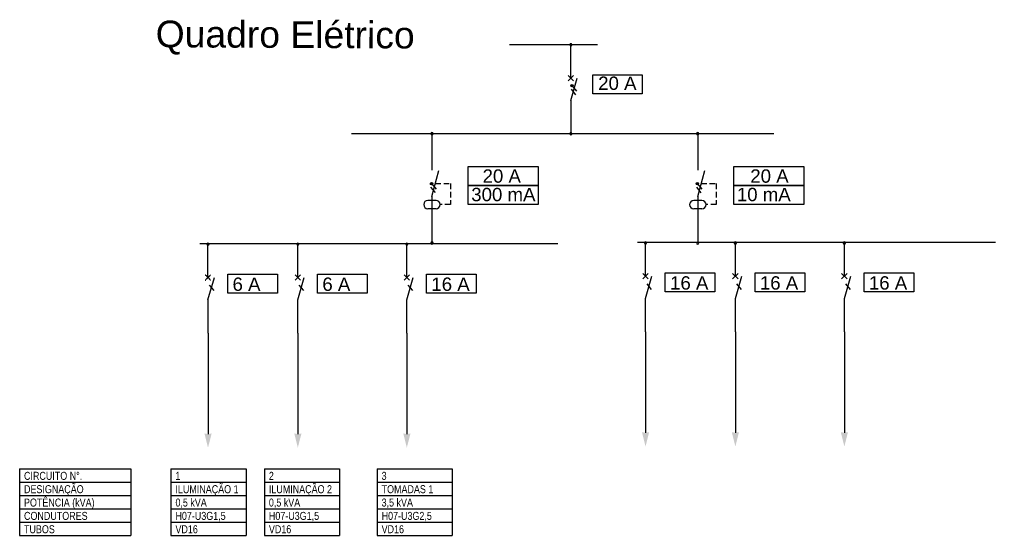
# Model space of a CAD drawing. Header units: millimetres. Extents: x -178823 to 175654, y -172236 to 8261111.
# Drawn here: x 50454 to 58328, y 14456 to 18616 of the extents above; entities that cross this region are included whole.
import ezdxf

# ---------------------------------------------------------------- set-up
doc = ezdxf.new("R2010")
doc.units = ezdxf.units.MM
doc.linetypes.add('HIDDEN', pattern=[0.375, 0.25, -0.125])
doc.linetypes.add('HIDDEN2', pattern=[0.1875, 0.125, -0.0625])
for name, color, linetype in [('ET_Circuito', 2, 'Continuous'), ('ET_Texto', 1, 'Continuous'), ('TXT', 3, 'Continuous')]:
    doc.layers.add(name, color=color, linetype=linetype)
doc.styles.add('Geral', font='arial.ttf', dxfattribs={"width": 0.8, "height": 200})
doc.styles.add('stile1', font='arial.ttf', dxfattribs={"height": 0.6})

# ---------------------------------------------------------------- blocks, each defined once
blk = doc.blocks.new('Disjuntor_Mono')
at = {"layer": 'ET_Circuito'}
h = blk.add_hatch(color=256, dxfattribs=at)
h.dxf.hatch_style = 1
h.paths.add_polyline_path([(-0.025, 0.75, 0.965693), (0.025, 0.75, 1.00061)])
h.paths.add_polyline_path([(0.025, -1.249, 0.999391), (-0.025, -1.249, 1.035526)])
h = blk.add_hatch(color=3, dxfattribs=at)
edge = h.paths.add_edge_path()
edge.add_arc((0.026, -0.17), 0.028, 0, 360)
at = {"layer": 'ET_Circuito', "color": 2}
for p, q in [((0, 0), (0, 0.75)), ((0, -0.5), (0.144, 0)), ((0, -0.499), (0, -1.249))]:
    blk.add_line(p, q, dxfattribs=at)
at = {"layer": 'ET_Circuito', "color": 2, "linetype": 'HIDDEN'}
for p, q in [((-0.061, -0.061), (0.061, 0.061)), ((-0.061, 0.061), (0.061, -0.061))]:
    blk.add_line(p, q, dxfattribs=at)
at = {"layer": 'ET_Circuito', "color": 3}
for p, q in [((0.026, -0.17), (0.128, -0.294)), ((0.003, -0.248), (0.106, -0.372))]:
    blk.add_line(p, q, dxfattribs=at)
at = {"layer": 'ET_Circuito'}
blk.add_lwpolyline([(0.491, 0.074), (1.606, 0.074), (1.606, -0.353), (0.491, -0.353)], close=True, dxfattribs=at)
at = {"layer": 'ET_Circuito', "color": 3}
blk.add_circle((0.026, -0.17), 0.028, dxfattribs=at)
at = {"layer": 'ET_Circuito'}
for centre, radius, start, end in [((0, 0.75), 0.025, 0, 180), ((0, 0.75), 0.025, 0, 180), ((0, 0.75), 0.0251, 180, 0), ((0, -1.249), 0.025, 0, 180), ((0, -1.249), 0.0251, 180, 0), ((0, -1.249), 0.0251, 180, 0)]:
    blk.add_arc(centre, radius, start, end, dxfattribs=at)
blk = doc.blocks.new('interruptor diferencial monofásico')
at = {"layer": 'ET_Circuito'}
h = blk.add_hatch(color=256, dxfattribs=at)
h.dxf.hatch_style = 1
h.paths.add_polyline_path([(-0.44, 1.12, 0.965693), (-0.39, 1.12, 1.00061)])
h.paths.add_polyline_path([(-0.39, -1.34, 0.999391), (-0.44, -1.34, 1.035526)])
h = blk.add_hatch(color=3, dxfattribs=at)
edge = h.paths.add_edge_path()
edge.add_arc((-0.424, -0.005), 0.028, 0, 360)
for p, q in [((-0.415, 1.12), (-0.415, 0.297)), ((-0.415, -0.291), (-0.415, -1.34))]:
    blk.add_line(p, q, dxfattribs=at)
at = {"layer": 'ET_Circuito', "linetype": 'Continuous'}
blk.add_line((-0.415, -0.291), (-0.258, 0.293), dxfattribs=at)
at = {"layer": 'ET_Circuito', "color": 3, "linetype": 'HIDDEN2'}
for p, q in [((-0.337, 0), (0, 0)), ((0, 0), (0, -0.475)), ((0, -0.475), (-0.229, -0.475))]:
    blk.add_line(p, q, dxfattribs=at)
at = {"layer": 'ET_Circuito', "color": 3}
for p, q in [((-0.446, -0.083), (-0.343, -0.207)), ((-0.424, -0.005), (-0.321, -0.129)), ((-0.323, -0.382), (-0.507, -0.382)), ((-0.323, -0.569), (-0.507, -0.569))]:
    blk.add_line(p, q, dxfattribs=at)
at = {"layer": 'ET_Circuito'}
for points in [[(0.399, 0.383), (1.971, 0.383), (1.971, -0.044), (0.399, -0.044)], [(0.399, -0.044), (1.971, -0.044), (1.971, -0.47), (0.399, -0.47)]]:
    blk.add_lwpolyline(points, close=True, dxfattribs=at)
at = {"layer": 'ET_Circuito', "color": 3}
blk.add_circle((-0.424, -0.005), 0.028, dxfattribs=at)
at = {"layer": 'ET_Circuito'}
for centre, radius, start, end in [((-0.415, 1.12), 0.025, 0, 180), ((-0.415, 1.12), 0.025, 0, 180), ((-0.415, 1.12), 0.0251, 180, 0), ((-0.415, -1.34), 0.025, 0, 180), ((-0.415, -1.34), 0.025, 0, 180), ((-0.415, -1.34), 0.0251, 180, 0)]:
    blk.add_arc(centre, radius, start, end, dxfattribs=at)
at = {"layer": 'ET_Circuito', "color": 3}
for centre, start, end in [((-0.507, -0.475), 90, 270), ((-0.323, -0.475), 270, 90)]:
    blk.add_arc(centre, 0.0933, start, end, dxfattribs=at)
blk = doc.blocks.new('Saída de Circuito')
at = {"layer": 'ET_Circuito', "color": 3}
for points in [[(0, -0.305), (-0.081, 0.015), (0, 0)], [(0, -0.305), (0.081, 0.015), (0, 0)]]:
    blk.add_solid(points, dxfattribs=at)
blk = doc.blocks.new('Disjunto 1F')
at = {"layer": 'ET_Circuito'}
h = blk.add_hatch(color=256, dxfattribs=at)
h.dxf.hatch_style = 1
h.paths.add_polyline_path([(-0.025, 0.375, 0.965693), (0.025, 0.375, 1.00061)])
at = {"layer": 'ET_Circuito', "color": 2}
for p, q in [((0, -0.375), (0, 0.375)), ((0, -0.875), (0.144, -0.375)), ((0.001, -1.622), (0.001, -0.872))]:
    blk.add_line(p, q, dxfattribs=at)
at = {"layer": 'ET_Circuito', "color": 2, "linetype": 'HIDDEN'}
for p, q in [((-0.061, -0.436), (0.061, -0.314)), ((-0.061, -0.314), (0.061, -0.436))]:
    blk.add_line(p, q, dxfattribs=at)
at = {"layer": 'ET_Circuito', "color": 3}
blk.add_line((0.026, -0.545), (0.128, -0.669), dxfattribs=at)
at = {"layer": 'ET_Circuito'}
blk.add_lwpolyline([(0.445, -0.3), (1.56, -0.3), (1.56, -0.726), (0.445, -0.726)], close=True, dxfattribs=at)
for radius, start, end in [(0.025, 0, 180), (0.025, 0, 180), (0.0251, 180, 0)]:
    blk.add_arc((0, 0.375), radius, start, end, dxfattribs=at)

msp = doc.modelspace()

# ---------------------------------------------------------------- hatches: boundary and pattern name
at = {"layer": 'ET_Circuito'}
h = msp.add_hatch(color=256, dxfattribs=at)
h.dxf.hatch_style = 1
h.paths.add_polyline_path([(51965.469, 16804.309, 0.96569319), (51983.438, 16804.309, 1.00060976)])

# ---------------------------------------------------------------- linework, layer by layer
at = {"color": 215, "true_color": 0xa953a0}
for p, q in [((54407.222, 18413.408), (55117.172, 18413.408)), ((56540.321, 17693.44), (53131.793, 17693.44)), ((54797.849, 16807.984), (51908.841, 16807.984)), ((58327.729, 16818.308), (55438.72, 16818.308))]:
    msp.add_line(p, q, dxfattribs=at)
for p, q in [((51974.69, 16087.758), (51974.69, 15272.858)), ((52699.301, 16087.758), (52699.301, 15272.858)), ((53578.799, 16087.758), (53578.799, 15272.858)), ((55504.569, 16098.082), (55504.569, 15283.182)), ((56229.18, 16098.082), (56229.18, 15283.182)), ((57108.679, 16098.082), (57108.679, 15283.182)), ((50453.86, 14993.84), (50453.86, 14455.626)), ((51350.884, 14993.84), (51350.884, 14455.626)), ((50453.86, 14455.626), (51350.884, 14455.626)), ((51675.665, 14455.626), (52282.07, 14455.626)), ((52429.525, 14455.626), (53035.93, 14455.626)), ((53339.102, 14455.626), (53945.507, 14455.626))]:
    msp.add_line(p, q)
at = {"layer": 'ET_Circuito', "color": 2}
for p, q in [((51974.437, 16535.202), (51974.437, 16804.309)), ((51974.437, 16355.797), (52026.001, 16535.202)), ((51974.69, 16087.758), (51974.69, 16356.865))]:
    msp.add_line(p, q, dxfattribs=at)
at = {"layer": 'ET_Circuito', "color": 2, "linetype": 'HIDDEN'}
for p, q in [((51952.592, 16513.351), (51996.283, 16557.053)), ((51952.592, 16557.053), (51996.283, 16513.351))]:
    msp.add_line(p, q, dxfattribs=at)
at = {"layer": 'ET_Circuito', "color": 3}
msp.add_line((51983.602, 16474.139), (52020.482, 16429.545), dxfattribs=at)
at = {"layer": 'ET_Circuito'}
msp.add_lwpolyline([(52134.133, 16562.143), (52534.223, 16562.143), (52534.223, 16409.114), (52134.133, 16409.114)], close=True, dxfattribs=at)
for radius, start, end in [(8.99, 180, 0), (8.979, 0, 180), (8.979, 0, 180)]:
    msp.add_arc((51974.448, 16804.309), radius, start, end, dxfattribs=at)
at = {"layer": 'ET_Texto', "color": 7, "true_color": 0xffffff}
for p, q in [((50453.86, 14993.84), (51350.884, 14993.84)), ((51675.665, 14993.84), (51675.665, 14455.626)), ((51675.665, 14993.84), (52282.07, 14993.84)), ((52282.07, 14993.84), (52282.07, 14455.626)), ((52429.525, 14993.84), (52429.525, 14455.626)), ((52429.525, 14993.84), (53035.93, 14993.84)), ((53035.93, 14993.84), (53035.93, 14455.626)), ((53339.102, 14993.84), (53339.102, 14455.626)), ((53339.102, 14993.84), (53945.507, 14993.84)), ((53945.507, 14993.84), (53945.507, 14455.626)), ((50453.86, 14886.196), (51350.884, 14886.196)), ((51675.665, 14886.196), (52282.07, 14886.196)), ((52429.525, 14886.196), (53035.93, 14886.196)), ((53339.102, 14886.196), (53945.507, 14886.196)), ((50453.86, 14778.552), (51350.884, 14778.552)), ((51675.665, 14778.552), (52282.07, 14778.552)), ((52429.525, 14778.552), (53035.93, 14778.552)), ((53339.102, 14778.552), (53945.507, 14778.552)), ((50453.86, 14670.908), (51350.884, 14670.908)), ((51675.665, 14670.908), (52282.07, 14670.908)), ((52429.525, 14670.908), (53035.93, 14670.908)), ((53339.102, 14670.908), (53945.507, 14670.908)), ((50453.86, 14563.264), (51350.884, 14563.264)), ((51675.665, 14563.264), (52282.07, 14563.264)), ((52429.525, 14563.264), (53035.93, 14563.264)), ((53339.102, 14563.264), (53945.507, 14563.264))]:
    msp.add_line(p, q, dxfattribs=at)

# ---------------------------------------------------------------- block references
at = {"xscale": 358.8095647499391, "yscale": 358.8095647499391, "zscale": 358.8095647499391}
for name, p in [('Disjuntor_Mono', (54902.117, 18142.837)), ('interruptor diferencial monofásico', (53930.184, 17293.99)), ('interruptor diferencial monofásico', (56074.823, 17293.493)), ('Disjunto 1F', (52699.048, 16669.756)), ('Disjunto 1F', (53578.546, 16669.756)), ('Disjunto 1F', (55504.317, 16680.08)), ('Disjunto 1F', (56228.927, 16680.08)), ('Disjunto 1F', (57108.426, 16680.08)), ('Saída de Circuito', (51974.69, 15272.858)), ('Saída de Circuito', (52699.301, 15272.858)), ('Saída de Circuito', (53578.799, 15272.858)), ('Saída de Circuito', (55504.569, 15283.182)), ('Saída de Circuito', (56229.18, 15283.182)), ('Saída de Circuito', (57108.679, 15283.182))]:
    msp.add_blockref(name, p, dxfattribs=at)

# ---------------------------------------------------------------- texts
at = {"color": 2, "true_color": 0xf1eb1f, "style": 'stile1'}
msp.add_text('Quadro Elétrico', height=215.28574, rotation=359.7233986, dxfattribs=at).set_placement((51552.013, 18392.126))
at = {"color": 242, "true_color": 0xcd2027, "style": 'stile1'}
for s, p in [('20 A', (55122.411, 18048.19)), ('20 A', (54189.68, 17299.801)), ('20 A', (56349.746, 17299.801)), ('300 mA', (54098.314, 17150.894)), ('10 mA', (56241.182, 17150.894)), ('6 A', (52172.353, 16427.668)), ('6 A', (52896.964, 16427.668)), ('16 A', (53776.462, 16427.668)), ('16 A', (55702.232, 16437.993)), ('16 A', (56426.843, 16437.993)), ('16 A', (57306.342, 16437.993))]:
    msp.add_text(s, height=107.6429, dxfattribs=at).set_placement(p)
at = {"layer": 'TXT', "color": 1, "style": 'Geral', "width": 0.8}
for s, height, p in [('CIRCUITO N%%d.', 64.58572, (50490.017, 14904.138)), ('1', 64.586, (51711.822, 14904.138)), ('2', 64.586, (52465.682, 14904.138)), ('3', 64.586, (53375.259, 14904.138)), ('DESIGNAÇÃO', 64.5857, (50490.017, 14796.494)), ('ILUMINAÇÃO 1', 64.58572, (51711.822, 14796.494)), ('ILUMINAÇÃO 2', 64.58572, (52465.682, 14796.494)), ('TOMADAS 1', 64.5857, (53375.259, 14796.494)), ('POTÊNCIA (kVA)', 64.58572, (50490.017, 14688.85)), ('0,5 kVA', 64.5857, (51711.822, 14688.85)), ('0,5 kVA', 64.5857, (52465.682, 14688.85)), ('3,5 kVA', 64.5857, (53375.259, 14688.85)), ('CONDUTORES', 64.5857, (50490.017, 14581.206)), ('H07-U3G1,5', 64.5857, (51711.822, 14581.206)), ('H07-U3G1,5', 64.5857, (52465.682, 14581.206)), ('H07-U3G2,5', 64.5857, (53375.259, 14581.206)), ('TUBOS', 64.5857, (50490.017, 14473.562)), ('VD16', 64.5857, (51711.822, 14473.562)), ('VD16', 64.5857, (52465.682, 14473.562)), ('VD16', 64.5857, (53375.259, 14473.562))]:
    msp.add_text(s, height=height, dxfattribs=at).set_placement(p)

doc.saveas('drawing.dxf')
